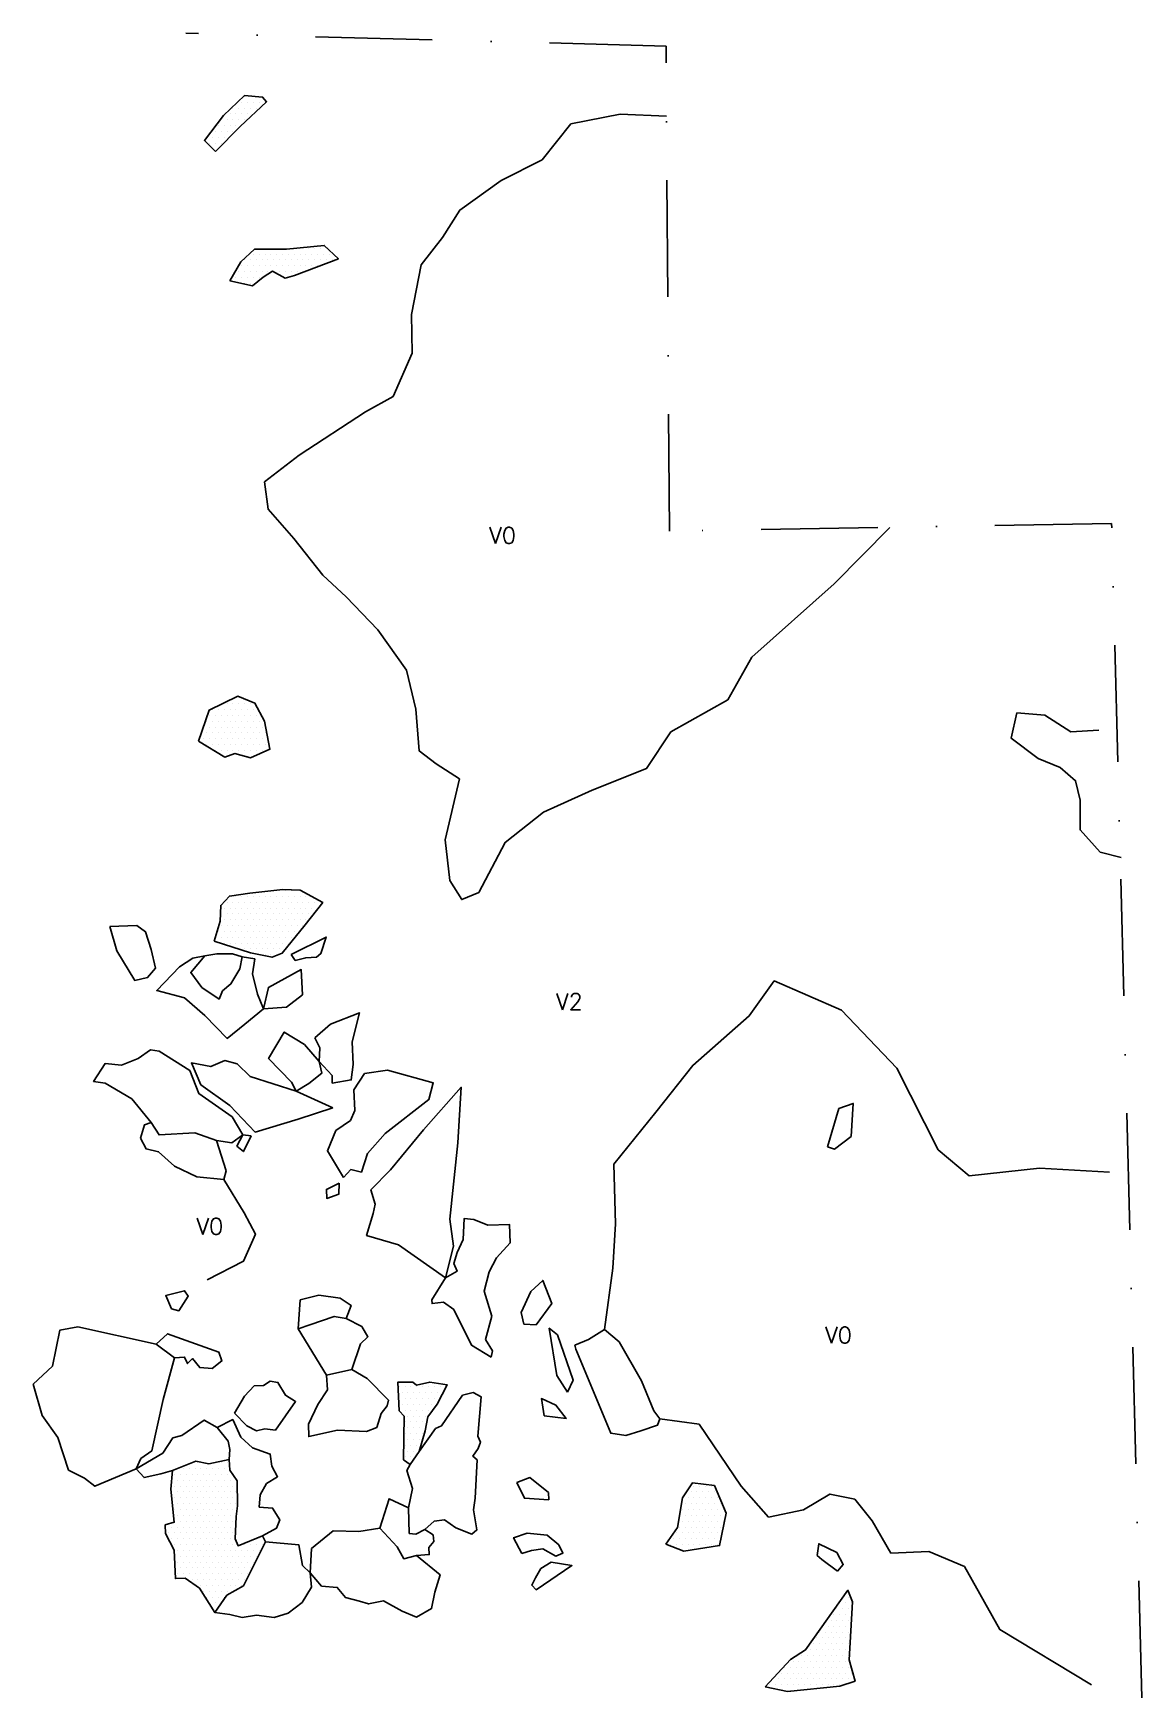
# Model space of a CAD drawing. Header units: metres. Extents: x 558 to 795, y -1669 to -1313.
import ezdxf

# ---------------------------------------------------------------- set-up
doc = ezdxf.new("R2010")
doc.units = ezdxf.units.M
doc.header["$LTSCALE"] = 25
doc.header["$MEASUREMENT"] = 0
doc.linetypes.add('STRICHPUNKTX2', pattern=[2, 1, -0.5, 0, -0.5])
doc.layers.get('0').update_dxf_attribs({"linetype": 'CONTINUOUS'})
for name, color, linetype in [('BEFUND', 1, 'CONTINUOUS'), ('BEFUNDSCHRAFF', 1, 'CONTINUOUS'), ('GRABUNGSGRENZE', 3, 'STRICHPUNKTX2'), ('STEINE', 4, 'CONTINUOUS'), ('STEINESCHRAFF', 4, 'CONTINUOUS')]:
    doc.layers.add(name, color=color, linetype=linetype)
doc.styles.get("Standard").update_dxf_attribs({"font": 'txt.shx'})

# ---------------------------------------------------------------- blocks, each defined once
blk = doc.blocks.new('*X1')
at = {"color": 0}
for p, q in [((600.625, -1328.75), (600.625, -1328.75)), ((601.875, -1328.75), (601.875, -1328.75)), ((602.5, -1327.5), (602.5, -1327.5)), ((603.125, -1326.25), (603.125, -1326.25)), ((603.125, -1328.75), (603.125, -1328.75)), ((603.75, -1327.5), (603.75, -1327.5)), ((604.375, -1326.25), (604.375, -1326.25)), ((604.375, -1328.75), (604.375, -1328.75)), ((605, -1327.5), (605, -1327.5)), ((605.625, -1328.75), (605.625, -1328.75)), ((606.25, -1327.5), (606.25, -1327.5)), ((607.5, -1327.5), (607.5, -1327.5)), ((597.5, -1332.5), (597.5, -1332.5)), ((598.125, -1331.25), (598.125, -1331.25)), ((598.75, -1332.5), (598.75, -1332.5)), ((599.375, -1331.25), (599.375, -1331.25)), ((600, -1330), (600, -1330)), ((600, -1332.5), (600, -1332.5)), ((600.625, -1331.25), (600.625, -1331.25)), ((601.25, -1330), (601.25, -1330)), ((601.25, -1332.5), (601.25, -1332.5)), ((601.875, -1331.25), (601.875, -1331.25)), ((602.5, -1330), (602.5, -1330)), ((603.125, -1331.25), (603.125, -1331.25)), ((603.75, -1330), (603.75, -1330)), ((605, -1330), (605, -1330)), ((596.25, -1335), (596.25, -1335)), ((596.875, -1333.75), (596.875, -1333.75)), ((597.5, -1335), (597.5, -1335)), ((598.125, -1333.75), (598.125, -1333.75)), ((598.75, -1335), (598.75, -1335)), ((599.375, -1333.75), (599.375, -1333.75)), ((600.625, -1333.75), (600.625, -1333.75)), ((595.625, -1336.25), (595.625, -1336.25)), ((596.875, -1336.25), (596.875, -1336.25)), ((598.125, -1336.25), (598.125, -1336.25)), ((605, -1360), (605, -1360)), ((606.25, -1360), (606.25, -1360)), ((607.5, -1360), (607.5, -1360)), ((608.75, -1360), (608.75, -1360)), ((610, -1360), (610, -1360)), ((611.25, -1360), (611.25, -1360)), ((612.5, -1360), (612.5, -1360)), ((613.75, -1360), (613.75, -1360)), ((614.375, -1358.75), (614.375, -1358.75)), ((615, -1360), (615, -1360)), ((615.625, -1358.75), (615.625, -1358.75)), ((616.25, -1360), (616.25, -1360)), ((616.875, -1358.75), (616.875, -1358.75)), ((617.5, -1360), (617.5, -1360)), ((618.125, -1358.75), (618.125, -1358.75)), ((618.75, -1360), (618.75, -1360)), ((619.375, -1358.75), (619.375, -1358.75)), ((620, -1360), (620, -1360)), ((620.625, -1358.75), (620.625, -1358.75)), ((621.25, -1360), (621.25, -1360)), ((601.875, -1363.75), (601.875, -1363.75)), ((602.5, -1362.5), (602.5, -1362.5)), ((603.125, -1361.25), (603.125, -1361.25)), ((603.125, -1363.75), (603.125, -1363.75)), ((603.75, -1362.5), (603.75, -1362.5)), ((604.375, -1361.25), (604.375, -1361.25)), ((604.375, -1363.75), (604.375, -1363.75)), ((605, -1362.5), (605, -1362.5)), ((605.625, -1361.25), (605.625, -1361.25)), ((605.625, -1363.75), (605.625, -1363.75)), ((606.25, -1362.5), (606.25, -1362.5)), ((606.875, -1361.25), (606.875, -1361.25)), ((606.875, -1363.75), (606.875, -1363.75)), ((607.5, -1362.5), (607.5, -1362.5)), ((608.125, -1361.25), (608.125, -1361.25)), ((608.125, -1363.75), (608.125, -1363.75)), ((608.75, -1362.5), (608.75, -1362.5)), ((609.375, -1361.25), (609.375, -1361.25)), ((609.375, -1363.75), (609.375, -1363.75)), ((610, -1362.5), (610, -1362.5)), ((610.625, -1361.25), (610.625, -1361.25)), ((610.625, -1363.75), (610.625, -1363.75)), ((611.25, -1362.5), (611.25, -1362.5)), ((611.875, -1361.25), (611.875, -1361.25)), ((611.875, -1363.75), (611.875, -1363.75)), ((612.5, -1362.5), (612.5, -1362.5)), ((613.125, -1361.25), (613.125, -1361.25)), ((613.125, -1363.75), (613.125, -1363.75)), ((613.75, -1362.5), (613.75, -1362.5)), ((614.375, -1361.25), (614.375, -1361.25)), ((614.375, -1363.75), (614.375, -1363.75)), ((615, -1362.5), (615, -1362.5)), ((615.625, -1361.25), (615.625, -1361.25)), ((615.625, -1363.75), (615.625, -1363.75)), ((616.25, -1362.5), (616.25, -1362.5)), ((616.875, -1361.25), (616.875, -1361.25)), ((617.5, -1362.5), (617.5, -1362.5)), ((618.125, -1361.25), (618.125, -1361.25)), ((618.75, -1362.5), (618.75, -1362.5)), ((619.375, -1361.25), (619.375, -1361.25)), ((620.625, -1361.25), (620.625, -1361.25)), ((621.875, -1361.25), (621.875, -1361.25)), ((601.25, -1365), (601.25, -1365)), ((602.5, -1365), (602.5, -1365)), ((603.125, -1366.25), (603.125, -1366.25)), ((603.75, -1365), (603.75, -1365)), ((604.375, -1366.25), (604.375, -1366.25)), ((605, -1365), (605, -1365)), ((606.25, -1365), (606.25, -1365)), ((609.375, -1496.25), (609.375, -1496.25)), ((610.625, -1496.25), (610.625, -1496.25)), ((611.875, -1496.25), (611.875, -1496.25)), ((613.125, -1496.25), (613.125, -1496.25)), ((614.375, -1496.25), (614.375, -1496.25)), ((598.75, -1500), (598.75, -1500)), ((599.375, -1498.75), (599.375, -1498.75)), ((600, -1497.5), (600, -1497.5)), ((600, -1500), (600, -1500)), ((600.625, -1498.75), (600.625, -1498.75)), ((601.25, -1497.5), (601.25, -1497.5)), ((601.25, -1500), (601.25, -1500)), ((601.875, -1498.75), (601.875, -1498.75)), ((602.5, -1497.5), (602.5, -1497.5)), ((602.5, -1500), (602.5, -1500)), ((603.125, -1498.75), (603.125, -1498.75)), ((603.75, -1497.5), (603.75, -1497.5)), ((603.75, -1500), (603.75, -1500)), ((604.375, -1498.75), (604.375, -1498.75)), ((605, -1497.5), (605, -1497.5)), ((605, -1500), (605, -1500)), ((605.625, -1498.75), (605.625, -1498.75)), ((606.25, -1497.5), (606.25, -1497.5)), ((606.25, -1500), (606.25, -1500)), ((606.875, -1498.75), (606.875, -1498.75)), ((607.5, -1497.5), (607.5, -1497.5)), ((607.5, -1500), (607.5, -1500)), ((608.125, -1498.75), (608.125, -1498.75)), ((608.75, -1497.5), (608.75, -1497.5)), ((608.75, -1500), (608.75, -1500)), ((609.375, -1498.75), (609.375, -1498.75)), ((610, -1497.5), (610, -1497.5)), ((610, -1500), (610, -1500)), ((610.625, -1498.75), (610.625, -1498.75)), ((611.25, -1497.5), (611.25, -1497.5)), ((611.25, -1500), (611.25, -1500)), ((611.875, -1498.75), (611.875, -1498.75)), ((612.5, -1497.5), (612.5, -1497.5)), ((612.5, -1500), (612.5, -1500)), ((613.125, -1498.75), (613.125, -1498.75)), ((613.75, -1497.5), (613.75, -1497.5)), ((613.75, -1500), (613.75, -1500)), ((614.375, -1498.75), (614.375, -1498.75)), ((615, -1497.5), (615, -1497.5)), ((615, -1500), (615, -1500)), ((615.625, -1498.75), (615.625, -1498.75)), ((616.25, -1497.5), (616.25, -1497.5)), ((616.25, -1500), (616.25, -1500)), ((616.875, -1498.75), (616.875, -1498.75)), ((617.5, -1500), (617.5, -1500)), ((618.125, -1498.75), (618.125, -1498.75)), ((618.75, -1500), (618.75, -1500)), ((619.375, -1498.75), (619.375, -1498.75)), ((598.125, -1501.25), (598.125, -1501.25)), ((598.75, -1502.5), (598.75, -1502.5)), ((599.375, -1501.25), (599.375, -1501.25)), ((600, -1502.5), (600, -1502.5)), ((600.625, -1501.25), (600.625, -1501.25)), ((601.25, -1502.5), (601.25, -1502.5)), ((601.875, -1501.25), (601.875, -1501.25)), ((602.5, -1502.5), (602.5, -1502.5)), ((603.125, -1501.25), (603.125, -1501.25)), ((603.75, -1502.5), (603.75, -1502.5)), ((604.375, -1501.25), (604.375, -1501.25)), ((605, -1502.5), (605, -1502.5)), ((605.625, -1501.25), (605.625, -1501.25)), ((606.25, -1502.5), (606.25, -1502.5)), ((606.875, -1501.25), (606.875, -1501.25)), ((607.5, -1502.5), (607.5, -1502.5)), ((608.125, -1501.25), (608.125, -1501.25)), ((608.75, -1502.5), (608.75, -1502.5)), ((609.375, -1501.25), (609.375, -1501.25)), ((610, -1502.5), (610, -1502.5)), ((610.625, -1501.25), (610.625, -1501.25)), ((611.25, -1502.5), (611.25, -1502.5)), ((611.875, -1501.25), (611.875, -1501.25)), ((612.5, -1502.5), (612.5, -1502.5)), ((613.125, -1501.25), (613.125, -1501.25)), ((613.75, -1502.5), (613.75, -1502.5)), ((614.375, -1501.25), (614.375, -1501.25)), ((615, -1502.5), (615, -1502.5)), ((615.625, -1501.25), (615.625, -1501.25)), ((616.25, -1502.5), (616.25, -1502.5)), ((616.875, -1501.25), (616.875, -1501.25)), ((596.875, -1506.25), (596.875, -1506.25)), ((597.5, -1505), (597.5, -1505)), ((598.125, -1503.75), (598.125, -1503.75)), ((598.125, -1506.25), (598.125, -1506.25)), ((598.75, -1505), (598.75, -1505)), ((599.375, -1503.75), (599.375, -1503.75)), ((599.375, -1506.25), (599.375, -1506.25)), ((600, -1505), (600, -1505)), ((600.625, -1503.75), (600.625, -1503.75)), ((600.625, -1506.25), (600.625, -1506.25)), ((601.25, -1505), (601.25, -1505)), ((601.875, -1503.75), (601.875, -1503.75)), ((601.875, -1506.25), (601.875, -1506.25)), ((602.5, -1505), (602.5, -1505)), ((603.125, -1503.75), (603.125, -1503.75)), ((603.125, -1506.25), (603.125, -1506.25)), ((603.75, -1505), (603.75, -1505)), ((604.375, -1503.75), (604.375, -1503.75)), ((604.375, -1506.25), (604.375, -1506.25)), ((605, -1505), (605, -1505)), ((605.625, -1503.75), (605.625, -1503.75)), ((605.625, -1506.25), (605.625, -1506.25)), ((606.25, -1505), (606.25, -1505)), ((606.875, -1503.75), (606.875, -1503.75)), ((606.875, -1506.25), (606.875, -1506.25)), ((607.5, -1505), (607.5, -1505)), ((608.125, -1503.75), (608.125, -1503.75)), ((608.125, -1506.25), (608.125, -1506.25)), ((608.75, -1505), (608.75, -1505)), ((609.375, -1503.75), (609.375, -1503.75)), ((609.375, -1506.25), (609.375, -1506.25)), ((610, -1505), (610, -1505)), ((610.625, -1503.75), (610.625, -1503.75)), ((610.625, -1506.25), (610.625, -1506.25)), ((611.25, -1505), (611.25, -1505)), ((611.875, -1503.75), (611.875, -1503.75)), ((611.875, -1506.25), (611.875, -1506.25)), ((612.5, -1505), (612.5, -1505)), ((613.125, -1503.75), (613.125, -1503.75)), ((613.125, -1506.25), (613.125, -1506.25)), ((613.75, -1505), (613.75, -1505)), ((614.375, -1503.75), (614.375, -1503.75)), ((615.625, -1503.75), (615.625, -1503.75)), ((598.75, -1507.5), (598.75, -1507.5)), ((600, -1507.5), (600, -1507.5)), ((601.25, -1507.5), (601.25, -1507.5)), ((602.5, -1507.5), (602.5, -1507.5)), ((603.125, -1508.75), (603.125, -1508.75)), ((603.75, -1507.5), (603.75, -1507.5)), ((604.375, -1508.75), (604.375, -1508.75)), ((605, -1507.5), (605, -1507.5)), ((605.625, -1508.75), (605.625, -1508.75)), ((606.25, -1507.5), (606.25, -1507.5)), ((606.875, -1508.75), (606.875, -1508.75)), ((607.5, -1507.5), (607.5, -1507.5)), ((607.5, -1510), (607.5, -1510)), ((608.125, -1508.75), (608.125, -1508.75)), ((608.75, -1507.5), (608.75, -1507.5)), ((608.75, -1510), (608.75, -1510)), ((609.375, -1508.75), (609.375, -1508.75)), ((610, -1507.5), (610, -1507.5)), ((610, -1510), (610, -1510)), ((610.625, -1508.75), (610.625, -1508.75)), ((611.25, -1507.5), (611.25, -1507.5)), ((611.875, -1508.75), (611.875, -1508.75)), ((612.5, -1507.5), (612.5, -1507.5))]:
    blk.add_line(p, q, dxfattribs=at)
blk = doc.blocks.new('*X2')
at = {"color": 0}
for p, q in [((636.25, -1602.5), (636.25, -1602.5)), ((637.5, -1602.5), (637.5, -1602.5)), ((638.75, -1602.5), (638.75, -1602.5)), ((640, -1602.5), (640, -1602.5)), ((641.25, -1602.5), (641.25, -1602.5)), ((642.5, -1602.5), (642.5, -1602.5)), ((643.75, -1602.5), (643.75, -1602.5)), ((645, -1602.5), (645, -1602.5)), ((646.25, -1602.5), (646.25, -1602.5)), ((636.25, -1605), (636.25, -1605)), ((636.875, -1603.75), (636.875, -1603.75)), ((636.875, -1606.25), (636.875, -1606.25)), ((637.5, -1605), (637.5, -1605)), ((638.125, -1603.75), (638.125, -1603.75)), ((638.125, -1606.25), (638.125, -1606.25)), ((638.75, -1605), (638.75, -1605)), ((639.375, -1603.75), (639.375, -1603.75)), ((639.375, -1606.25), (639.375, -1606.25)), ((640, -1605), (640, -1605)), ((640.625, -1603.75), (640.625, -1603.75)), ((640.625, -1606.25), (640.625, -1606.25)), ((641.25, -1605), (641.25, -1605)), ((641.875, -1603.75), (641.875, -1603.75)), ((641.875, -1606.25), (641.875, -1606.25)), ((642.5, -1605), (642.5, -1605)), ((643.125, -1603.75), (643.125, -1603.75)), ((643.125, -1606.25), (643.125, -1606.25)), ((643.75, -1605), (643.75, -1605)), ((644.375, -1603.75), (644.375, -1603.75)), ((645.625, -1603.75), (645.625, -1603.75)), ((636.25, -1607.5), (636.25, -1607.5)), ((637.5, -1607.5), (637.5, -1607.5)), ((637.5, -1610), (637.5, -1610)), ((638.125, -1608.75), (638.125, -1608.75)), ((638.75, -1607.5), (638.75, -1607.5)), ((638.75, -1610), (638.75, -1610)), ((639.375, -1608.75), (639.375, -1608.75)), ((640, -1607.5), (640, -1607.5)), ((640, -1610), (640, -1610)), ((640.625, -1608.75), (640.625, -1608.75)), ((641.25, -1607.5), (641.25, -1607.5)), ((641.25, -1610), (641.25, -1610)), ((641.875, -1608.75), (641.875, -1608.75)), ((642.5, -1607.5), (642.5, -1607.5)), ((637.5, -1612.5), (637.5, -1612.5)), ((638.125, -1611.25), (638.125, -1611.25)), ((638.125, -1613.75), (638.125, -1613.75)), ((638.75, -1612.5), (638.75, -1612.5)), ((639.375, -1611.25), (639.375, -1611.25)), ((639.375, -1613.75), (639.375, -1613.75)), ((640, -1612.5), (640, -1612.5)), ((640.625, -1611.25), (640.625, -1611.25)), ((640.625, -1613.75), (640.625, -1613.75)), ((641.25, -1612.5), (641.25, -1612.5)), ((641.875, -1611.25), (641.875, -1611.25)), ((637.5, -1615), (637.5, -1615)), ((637.5, -1617.5), (637.5, -1617.5)), ((638.125, -1616.25), (638.125, -1616.25)), ((638.75, -1615), (638.75, -1615)), ((638.75, -1617.5), (638.75, -1617.5)), ((639.375, -1616.25), (639.375, -1616.25)), ((640, -1615), (640, -1615)), ((588.75, -1620), (588.75, -1620)), ((590, -1620), (590, -1620)), ((591.25, -1620), (591.25, -1620)), ((591.875, -1618.75), (591.875, -1618.75)), ((592.5, -1620), (592.5, -1620)), ((593.125, -1618.75), (593.125, -1618.75)), ((593.75, -1620), (593.75, -1620)), ((595, -1620), (595, -1620)), ((596.25, -1620), (596.25, -1620)), ((596.875, -1618.75), (596.875, -1618.75)), ((597.5, -1620), (597.5, -1620)), ((598.125, -1618.75), (598.125, -1618.75)), ((598.75, -1620), (598.75, -1620)), ((599.375, -1618.75), (599.375, -1618.75)), ((638.125, -1618.75), (638.125, -1618.75)), ((587.5, -1622.5), (587.5, -1622.5)), ((588.125, -1621.25), (588.125, -1621.25)), ((588.125, -1623.75), (588.125, -1623.75)), ((588.75, -1622.5), (588.75, -1622.5)), ((589.375, -1621.25), (589.375, -1621.25)), ((589.375, -1623.75), (589.375, -1623.75)), ((590, -1622.5), (590, -1622.5)), ((590.625, -1621.25), (590.625, -1621.25)), ((590.625, -1623.75), (590.625, -1623.75)), ((591.25, -1622.5), (591.25, -1622.5)), ((591.875, -1621.25), (591.875, -1621.25)), ((591.875, -1623.75), (591.875, -1623.75)), ((592.5, -1622.5), (592.5, -1622.5)), ((593.125, -1621.25), (593.125, -1621.25)), ((593.125, -1623.75), (593.125, -1623.75)), ((593.75, -1622.5), (593.75, -1622.5)), ((594.375, -1621.25), (594.375, -1621.25)), ((594.375, -1623.75), (594.375, -1623.75)), ((595, -1622.5), (595, -1622.5)), ((595.625, -1621.25), (595.625, -1621.25)), ((595.625, -1623.75), (595.625, -1623.75)), ((596.25, -1622.5), (596.25, -1622.5)), ((596.875, -1621.25), (596.875, -1621.25)), ((596.875, -1623.75), (596.875, -1623.75)), ((597.5, -1622.5), (597.5, -1622.5)), ((598.125, -1621.25), (598.125, -1621.25)), ((598.125, -1623.75), (598.125, -1623.75)), ((598.75, -1622.5), (598.75, -1622.5)), ((599.375, -1621.25), (599.375, -1621.25)), ((599.375, -1623.75), (599.375, -1623.75)), ((600, -1622.5), (600, -1622.5)), ((600.625, -1623.75), (600.625, -1623.75)), ((601.25, -1622.5), (601.25, -1622.5)), ((699.375, -1623.75), (699.375, -1623.75)), ((700.625, -1623.75), (700.625, -1623.75)), ((701.875, -1623.75), (701.875, -1623.75)), ((703.125, -1623.75), (703.125, -1623.75)), ((587.5, -1625), (587.5, -1625)), ((588.125, -1626.25), (588.125, -1626.25)), ((588.75, -1625), (588.75, -1625)), ((588.75, -1627.5), (588.75, -1627.5)), ((589.375, -1626.25), (589.375, -1626.25)), ((590, -1625), (590, -1625)), ((590, -1627.5), (590, -1627.5)), ((590.625, -1626.25), (590.625, -1626.25)), ((591.25, -1625), (591.25, -1625)), ((591.25, -1627.5), (591.25, -1627.5)), ((591.875, -1626.25), (591.875, -1626.25)), ((592.5, -1625), (592.5, -1625)), ((592.5, -1627.5), (592.5, -1627.5)), ((593.125, -1626.25), (593.125, -1626.25)), ((593.75, -1625), (593.75, -1625)), ((593.75, -1627.5), (593.75, -1627.5)), ((594.375, -1626.25), (594.375, -1626.25)), ((595, -1625), (595, -1625)), ((595, -1627.5), (595, -1627.5)), ((595.625, -1626.25), (595.625, -1626.25)), ((596.25, -1625), (596.25, -1625)), ((596.25, -1627.5), (596.25, -1627.5)), ((596.875, -1626.25), (596.875, -1626.25)), ((597.5, -1625), (597.5, -1625)), ((597.5, -1627.5), (597.5, -1627.5)), ((598.125, -1626.25), (598.125, -1626.25)), ((598.75, -1625), (598.75, -1625)), ((598.75, -1627.5), (598.75, -1627.5)), ((599.375, -1626.25), (599.375, -1626.25)), ((600, -1625), (600, -1625)), ((600, -1627.5), (600, -1627.5)), ((600.625, -1626.25), (600.625, -1626.25)), ((601.25, -1625), (601.25, -1625)), ((601.25, -1627.5), (601.25, -1627.5)), ((697.5, -1627.5), (697.5, -1627.5)), ((698.125, -1626.25), (698.125, -1626.25)), ((698.75, -1625), (698.75, -1625)), ((698.75, -1627.5), (698.75, -1627.5)), ((699.375, -1626.25), (699.375, -1626.25)), ((700, -1625), (700, -1625)), ((700, -1627.5), (700, -1627.5)), ((700.625, -1626.25), (700.625, -1626.25)), ((701.25, -1625), (701.25, -1625)), ((701.25, -1627.5), (701.25, -1627.5)), ((701.875, -1626.25), (701.875, -1626.25)), ((702.5, -1625), (702.5, -1625)), ((702.5, -1627.5), (702.5, -1627.5)), ((703.125, -1626.25), (703.125, -1626.25)), ((703.75, -1625), (703.75, -1625)), ((703.75, -1627.5), (703.75, -1627.5)), ((704.375, -1626.25), (704.375, -1626.25)), ((705, -1627.5), (705, -1627.5)), ((588.125, -1628.75), (588.125, -1628.75)), ((588.125, -1631.25), (588.125, -1631.25)), ((588.75, -1630), (588.75, -1630)), ((589.375, -1628.75), (589.375, -1628.75)), ((589.375, -1631.25), (589.375, -1631.25)), ((590, -1630), (590, -1630)), ((590.625, -1628.75), (590.625, -1628.75)), ((590.625, -1631.25), (590.625, -1631.25)), ((591.25, -1630), (591.25, -1630)), ((591.875, -1628.75), (591.875, -1628.75)), ((591.875, -1631.25), (591.875, -1631.25)), ((592.5, -1630), (592.5, -1630)), ((593.125, -1628.75), (593.125, -1628.75)), ((593.125, -1631.25), (593.125, -1631.25)), ((593.75, -1630), (593.75, -1630)), ((594.375, -1628.75), (594.375, -1628.75)), ((594.375, -1631.25), (594.375, -1631.25)), ((595, -1630), (595, -1630)), ((595.625, -1628.75), (595.625, -1628.75)), ((595.625, -1631.25), (595.625, -1631.25)), ((596.25, -1630), (596.25, -1630)), ((596.875, -1628.75), (596.875, -1628.75)), ((596.875, -1631.25), (596.875, -1631.25)), ((597.5, -1630), (597.5, -1630)), ((598.125, -1628.75), (598.125, -1628.75)), ((598.125, -1631.25), (598.125, -1631.25)), ((598.75, -1630), (598.75, -1630)), ((599.375, -1628.75), (599.375, -1628.75)), ((599.375, -1631.25), (599.375, -1631.25)), ((600, -1630), (600, -1630)), ((600.625, -1628.75), (600.625, -1628.75)), ((600.625, -1631.25), (600.625, -1631.25)), ((601.25, -1630), (601.25, -1630)), ((696.875, -1628.75), (696.875, -1628.75)), ((696.875, -1631.25), (696.875, -1631.25)), ((697.5, -1630), (697.5, -1630)), ((698.125, -1628.75), (698.125, -1628.75)), ((698.125, -1631.25), (698.125, -1631.25)), ((698.75, -1630), (698.75, -1630)), ((699.375, -1628.75), (699.375, -1628.75)), ((699.375, -1631.25), (699.375, -1631.25)), ((700, -1630), (700, -1630)), ((700.625, -1628.75), (700.625, -1628.75)), ((700.625, -1631.25), (700.625, -1631.25)), ((701.25, -1630), (701.25, -1630)), ((701.875, -1628.75), (701.875, -1628.75)), ((701.875, -1631.25), (701.875, -1631.25)), ((702.5, -1630), (702.5, -1630)), ((703.125, -1628.75), (703.125, -1628.75)), ((703.125, -1631.25), (703.125, -1631.25)), ((703.75, -1630), (703.75, -1630)), ((704.375, -1628.75), (704.375, -1628.75)), ((704.375, -1631.25), (704.375, -1631.25)), ((705, -1630), (705, -1630)), ((705.625, -1628.75), (705.625, -1628.75)), ((705.625, -1631.25), (705.625, -1631.25)), ((586.25, -1632.5), (586.25, -1632.5)), ((586.875, -1633.75), (586.875, -1633.75)), ((587.5, -1632.5), (587.5, -1632.5)), ((587.5, -1635), (587.5, -1635)), ((588.125, -1633.75), (588.125, -1633.75)), ((588.75, -1632.5), (588.75, -1632.5)), ((588.75, -1635), (588.75, -1635)), ((589.375, -1633.75), (589.375, -1633.75)), ((590, -1632.5), (590, -1632.5)), ((590, -1635), (590, -1635)), ((590.625, -1633.75), (590.625, -1633.75)), ((591.25, -1632.5), (591.25, -1632.5)), ((591.25, -1635), (591.25, -1635)), ((591.875, -1633.75), (591.875, -1633.75)), ((592.5, -1632.5), (592.5, -1632.5)), ((592.5, -1635), (592.5, -1635)), ((593.125, -1633.75), (593.125, -1633.75)), ((593.75, -1632.5), (593.75, -1632.5)), ((593.75, -1635), (593.75, -1635)), ((594.375, -1633.75), (594.375, -1633.75)), ((595, -1632.5), (595, -1632.5)), ((595, -1635), (595, -1635)), ((595.625, -1633.75), (595.625, -1633.75)), ((596.25, -1632.5), (596.25, -1632.5)), ((596.25, -1635), (596.25, -1635)), ((596.875, -1633.75), (596.875, -1633.75)), ((597.5, -1632.5), (597.5, -1632.5)), ((597.5, -1635), (597.5, -1635)), ((598.125, -1633.75), (598.125, -1633.75)), ((598.75, -1632.5), (598.75, -1632.5)), ((598.75, -1635), (598.75, -1635)), ((599.375, -1633.75), (599.375, -1633.75)), ((600, -1632.5), (600, -1632.5)), ((600, -1635), (600, -1635)), ((600.625, -1633.75), (600.625, -1633.75)), ((606.25, -1635), (606.25, -1635)), ((695, -1635), (695, -1635)), ((695.625, -1633.75), (695.625, -1633.75)), ((696.25, -1632.5), (696.25, -1632.5)), ((696.25, -1635), (696.25, -1635)), ((696.875, -1633.75), (696.875, -1633.75)), ((697.5, -1632.5), (697.5, -1632.5)), ((697.5, -1635), (697.5, -1635)), ((698.125, -1633.75), (698.125, -1633.75)), ((698.75, -1632.5), (698.75, -1632.5)), ((698.75, -1635), (698.75, -1635)), ((699.375, -1633.75), (699.375, -1633.75)), ((700, -1632.5), (700, -1632.5)), ((700, -1635), (700, -1635)), ((700.625, -1633.75), (700.625, -1633.75)), ((701.25, -1632.5), (701.25, -1632.5)), ((701.25, -1635), (701.25, -1635)), ((701.875, -1633.75), (701.875, -1633.75)), ((702.5, -1632.5), (702.5, -1632.5)), ((702.5, -1635), (702.5, -1635)), ((703.125, -1633.75), (703.125, -1633.75)), ((703.75, -1632.5), (703.75, -1632.5)), ((703.75, -1635), (703.75, -1635)), ((704.375, -1633.75), (704.375, -1633.75)), ((705, -1632.5), (705, -1632.5)), ((705, -1635), (705, -1635)), ((588.125, -1636.25), (588.125, -1636.25)), ((588.125, -1638.75), (588.125, -1638.75)), ((588.75, -1637.5), (588.75, -1637.5)), ((589.375, -1636.25), (589.375, -1636.25)), ((589.375, -1638.75), (589.375, -1638.75)), ((590, -1637.5), (590, -1637.5)), ((590.625, -1636.25), (590.625, -1636.25)), ((590.625, -1638.75), (590.625, -1638.75)), ((591.25, -1637.5), (591.25, -1637.5)), ((591.875, -1636.25), (591.875, -1636.25)), ((591.875, -1638.75), (591.875, -1638.75)), ((592.5, -1637.5), (592.5, -1637.5)), ((593.125, -1636.25), (593.125, -1636.25)), ((593.125, -1638.75), (593.125, -1638.75)), ((593.75, -1637.5), (593.75, -1637.5)), ((594.375, -1636.25), (594.375, -1636.25)), ((594.375, -1638.75), (594.375, -1638.75)), ((595, -1637.5), (595, -1637.5)), ((595.625, -1636.25), (595.625, -1636.25)), ((595.625, -1638.75), (595.625, -1638.75)), ((596.25, -1637.5), (596.25, -1637.5)), ((596.875, -1636.25), (596.875, -1636.25)), ((596.875, -1638.75), (596.875, -1638.75)), ((597.5, -1637.5), (597.5, -1637.5)), ((598.125, -1636.25), (598.125, -1636.25)), ((598.125, -1638.75), (598.125, -1638.75)), ((598.75, -1637.5), (598.75, -1637.5)), ((599.375, -1636.25), (599.375, -1636.25)), ((599.375, -1638.75), (599.375, -1638.75)), ((600, -1637.5), (600, -1637.5)), ((600.625, -1636.25), (600.625, -1636.25)), ((600.625, -1638.75), (600.625, -1638.75)), ((601.25, -1637.5), (601.25, -1637.5)), ((601.875, -1638.75), (601.875, -1638.75)), ((602.5, -1637.5), (602.5, -1637.5)), ((603.125, -1636.25), (603.125, -1636.25)), ((603.125, -1638.75), (603.125, -1638.75)), ((603.75, -1637.5), (603.75, -1637.5)), ((604.375, -1636.25), (604.375, -1636.25)), ((604.375, -1638.75), (604.375, -1638.75)), ((605, -1637.5), (605, -1637.5)), ((605.625, -1636.25), (605.625, -1636.25)), ((605.625, -1638.75), (605.625, -1638.75)), ((606.25, -1637.5), (606.25, -1637.5)), ((606.875, -1636.25), (606.875, -1636.25)), ((694.375, -1636.25), (694.375, -1636.25)), ((695.625, -1636.25), (695.625, -1636.25)), ((696.875, -1636.25), (696.875, -1636.25)), ((697.5, -1637.5), (697.5, -1637.5)), ((698.125, -1636.25), (698.125, -1636.25)), ((699.375, -1636.25), (699.375, -1636.25)), ((700.625, -1636.25), (700.625, -1636.25)), ((701.875, -1636.25), (701.875, -1636.25)), ((703.125, -1636.25), (703.125, -1636.25)), ((704.375, -1636.25), (704.375, -1636.25)), ((588.75, -1640), (588.75, -1640)), ((588.75, -1642.5), (588.75, -1642.5)), ((589.375, -1641.25), (589.375, -1641.25)), ((590, -1640), (590, -1640)), ((590, -1642.5), (590, -1642.5)), ((590.625, -1641.25), (590.625, -1641.25)), ((591.25, -1640), (591.25, -1640)), ((591.25, -1642.5), (591.25, -1642.5)), ((591.875, -1641.25), (591.875, -1641.25)), ((592.5, -1640), (592.5, -1640)), ((592.5, -1642.5), (592.5, -1642.5)), ((593.125, -1641.25), (593.125, -1641.25)), ((593.75, -1640), (593.75, -1640)), ((593.75, -1642.5), (593.75, -1642.5)), ((594.375, -1641.25), (594.375, -1641.25)), ((595, -1640), (595, -1640)), ((595, -1642.5), (595, -1642.5)), ((595.625, -1641.25), (595.625, -1641.25)), ((596.25, -1640), (596.25, -1640)), ((596.25, -1642.5), (596.25, -1642.5)), ((596.875, -1641.25), (596.875, -1641.25)), ((597.5, -1640), (597.5, -1640)), ((597.5, -1642.5), (597.5, -1642.5)), ((598.125, -1641.25), (598.125, -1641.25)), ((598.75, -1640), (598.75, -1640)), ((598.75, -1642.5), (598.75, -1642.5)), ((599.375, -1641.25), (599.375, -1641.25)), ((600, -1640), (600, -1640)), ((600, -1642.5), (600, -1642.5)), ((600.625, -1641.25), (600.625, -1641.25)), ((601.25, -1640), (601.25, -1640)), ((601.25, -1642.5), (601.25, -1642.5)), ((601.875, -1641.25), (601.875, -1641.25)), ((602.5, -1640), (602.5, -1640)), ((602.5, -1642.5), (602.5, -1642.5)), ((603.125, -1641.25), (603.125, -1641.25)), ((603.75, -1640), (603.75, -1640)), ((603.75, -1642.5), (603.75, -1642.5)), ((604.375, -1641.25), (604.375, -1641.25)), ((605, -1640), (605, -1640)), ((591.875, -1643.75), (591.875, -1643.75)), ((593.125, -1643.75), (593.125, -1643.75)), ((593.75, -1645), (593.75, -1645)), ((594.375, -1643.75), (594.375, -1643.75)), ((595, -1645), (595, -1645)), ((595.625, -1643.75), (595.625, -1643.75)), ((596.25, -1645), (596.25, -1645)), ((596.875, -1643.75), (596.875, -1643.75)), ((597.5, -1645), (597.5, -1645)), ((598.125, -1643.75), (598.125, -1643.75)), ((598.75, -1645), (598.75, -1645)), ((599.375, -1643.75), (599.375, -1643.75)), ((600, -1645), (600, -1645)), ((600.625, -1643.75), (600.625, -1643.75)), ((601.25, -1645), (601.25, -1645)), ((601.875, -1643.75), (601.875, -1643.75)), ((602.5, -1645), (602.5, -1645)), ((603.125, -1643.75), (603.125, -1643.75)), ((594.375, -1646.25), (594.375, -1646.25)), ((595, -1647.5), (595, -1647.5)), ((595.625, -1646.25), (595.625, -1646.25)), ((595.625, -1648.75), (595.625, -1648.75)), ((596.25, -1647.5), (596.25, -1647.5)), ((596.875, -1646.25), (596.875, -1646.25)), ((596.875, -1648.75), (596.875, -1648.75)), ((597.5, -1647.5), (597.5, -1647.5)), ((598.125, -1646.25), (598.125, -1646.25)), ((598.125, -1648.75), (598.125, -1648.75)), ((598.75, -1647.5), (598.75, -1647.5)), ((599.375, -1646.25), (599.375, -1646.25)), ((600.625, -1646.25), (600.625, -1646.25)), ((730.625, -1648.75), (730.625, -1648.75)), ((731.875, -1648.75), (731.875, -1648.75)), ((732.5, -1647.5), (732.5, -1647.5)), ((733.125, -1648.75), (733.125, -1648.75)), ((728.75, -1652.5), (728.75, -1652.5)), ((729.375, -1651.25), (729.375, -1651.25)), ((730, -1650), (730, -1650)), ((730, -1652.5), (730, -1652.5)), ((730.625, -1651.25), (730.625, -1651.25)), ((731.25, -1650), (731.25, -1650)), ((731.25, -1652.5), (731.25, -1652.5)), ((731.875, -1651.25), (731.875, -1651.25)), ((732.5, -1650), (732.5, -1650)), ((732.5, -1652.5), (732.5, -1652.5)), ((733.125, -1651.25), (733.125, -1651.25)), ((725.625, -1656.25), (725.625, -1656.25)), ((726.25, -1655), (726.25, -1655)), ((726.875, -1653.75), (726.875, -1653.75)), ((726.875, -1656.25), (726.875, -1656.25)), ((727.5, -1655), (727.5, -1655)), ((728.125, -1653.75), (728.125, -1653.75)), ((728.125, -1656.25), (728.125, -1656.25)), ((728.75, -1655), (728.75, -1655)), ((729.375, -1653.75), (729.375, -1653.75)), ((729.375, -1656.25), (729.375, -1656.25)), ((730, -1655), (730, -1655)), ((730.625, -1653.75), (730.625, -1653.75)), ((730.625, -1656.25), (730.625, -1656.25)), ((731.25, -1655), (731.25, -1655)), ((731.875, -1653.75), (731.875, -1653.75)), ((731.875, -1656.25), (731.875, -1656.25)), ((732.5, -1655), (732.5, -1655)), ((722.5, -1660), (722.5, -1660)), ((723.75, -1660), (723.75, -1660)), ((724.375, -1658.75), (724.375, -1658.75)), ((725, -1657.5), (725, -1657.5)), ((725, -1660), (725, -1660)), ((725.625, -1658.75), (725.625, -1658.75)), ((726.25, -1657.5), (726.25, -1657.5)), ((726.25, -1660), (726.25, -1660)), ((726.875, -1658.75), (726.875, -1658.75)), ((727.5, -1657.5), (727.5, -1657.5)), ((727.5, -1660), (727.5, -1660)), ((728.125, -1658.75), (728.125, -1658.75)), ((728.75, -1657.5), (728.75, -1657.5)), ((728.75, -1660), (728.75, -1660)), ((729.375, -1658.75), (729.375, -1658.75)), ((730, -1657.5), (730, -1657.5)), ((730, -1660), (730, -1660)), ((730.625, -1658.75), (730.625, -1658.75)), ((731.25, -1657.5), (731.25, -1657.5)), ((731.25, -1660), (731.25, -1660)), ((731.875, -1658.75), (731.875, -1658.75)), ((732.5, -1657.5), (732.5, -1657.5)), ((732.5, -1660), (732.5, -1660)), ((718.125, -1663.75), (718.125, -1663.75)), ((718.75, -1662.5), (718.75, -1662.5)), ((719.375, -1663.75), (719.375, -1663.75)), ((720, -1662.5), (720, -1662.5)), ((720.625, -1661.25), (720.625, -1661.25)), ((720.625, -1663.75), (720.625, -1663.75)), ((721.25, -1662.5), (721.25, -1662.5)), ((721.875, -1661.25), (721.875, -1661.25)), ((721.875, -1663.75), (721.875, -1663.75)), ((722.5, -1662.5), (722.5, -1662.5)), ((723.125, -1661.25), (723.125, -1661.25)), ((723.125, -1663.75), (723.125, -1663.75)), ((723.75, -1662.5), (723.75, -1662.5)), ((724.375, -1661.25), (724.375, -1661.25)), ((724.375, -1663.75), (724.375, -1663.75)), ((725, -1662.5), (725, -1662.5)), ((725.625, -1661.25), (725.625, -1661.25)), ((725.625, -1663.75), (725.625, -1663.75)), ((726.25, -1662.5), (726.25, -1662.5)), ((726.875, -1661.25), (726.875, -1661.25)), ((726.875, -1663.75), (726.875, -1663.75)), ((727.5, -1662.5), (727.5, -1662.5)), ((728.125, -1661.25), (728.125, -1661.25)), ((728.125, -1663.75), (728.125, -1663.75)), ((728.75, -1662.5), (728.75, -1662.5)), ((729.375, -1661.25), (729.375, -1661.25)), ((729.375, -1663.75), (729.375, -1663.75)), ((730, -1662.5), (730, -1662.5)), ((730.625, -1661.25), (730.625, -1661.25)), ((730.625, -1663.75), (730.625, -1663.75)), ((731.25, -1662.5), (731.25, -1662.5)), ((731.875, -1661.25), (731.875, -1661.25)), ((731.875, -1663.75), (731.875, -1663.75)), ((732.5, -1662.5), (732.5, -1662.5)), ((733.125, -1663.75), (733.125, -1663.75)), ((715.625, -1666.25), (715.625, -1666.25)), ((716.25, -1665), (716.25, -1665)), ((716.875, -1666.25), (716.875, -1666.25)), ((717.5, -1665), (717.5, -1665)), ((718.125, -1666.25), (718.125, -1666.25)), ((718.75, -1665), (718.75, -1665)), ((719.375, -1666.25), (719.375, -1666.25)), ((720, -1665), (720, -1665)), ((720.625, -1666.25), (720.625, -1666.25)), ((721.25, -1665), (721.25, -1665)), ((721.875, -1666.25), (721.875, -1666.25)), ((722.5, -1665), (722.5, -1665)), ((723.125, -1666.25), (723.125, -1666.25)), ((723.75, -1665), (723.75, -1665)), ((724.375, -1666.25), (724.375, -1666.25)), ((725, -1665), (725, -1665)), ((725.625, -1666.25), (725.625, -1666.25)), ((726.25, -1665), (726.25, -1665)), ((726.875, -1666.25), (726.875, -1666.25)), ((727.5, -1665), (727.5, -1665)), ((728.125, -1666.25), (728.125, -1666.25)), ((728.75, -1665), (728.75, -1665)), ((729.375, -1666.25), (729.375, -1666.25)), ((730, -1665), (730, -1665)), ((730.625, -1666.25), (730.625, -1666.25)), ((731.25, -1665), (731.25, -1665)), ((732.5, -1665), (732.5, -1665)), ((733.75, -1665), (733.75, -1665)), ((718.75, -1667.5), (718.75, -1667.5)), ((720, -1667.5), (720, -1667.5)), ((721.25, -1667.5), (721.25, -1667.5))]:
    blk.add_line(p, q, dxfattribs=at)
blk = doc.blocks.new('*X3')
at = {"color": 0}
for p, q in [((599.375, -1456.25), (599.375, -1456.25)), ((600.625, -1456.25), (600.625, -1456.25)), ((601.25, -1455), (601.25, -1455)), ((601.875, -1456.25), (601.875, -1456.25)), ((602.5, -1455), (602.5, -1455)), ((603.125, -1456.25), (603.125, -1456.25)), ((604.375, -1456.25), (604.375, -1456.25)), ((595, -1460), (595, -1460)), ((595.625, -1458.75), (595.625, -1458.75)), ((596.25, -1457.5), (596.25, -1457.5)), ((596.25, -1460), (596.25, -1460)), ((596.875, -1458.75), (596.875, -1458.75)), ((597.5, -1457.5), (597.5, -1457.5)), ((597.5, -1460), (597.5, -1460)), ((598.125, -1458.75), (598.125, -1458.75)), ((598.75, -1457.5), (598.75, -1457.5)), ((598.75, -1460), (598.75, -1460)), ((599.375, -1458.75), (599.375, -1458.75)), ((600, -1457.5), (600, -1457.5)), ((600, -1460), (600, -1460)), ((600.625, -1458.75), (600.625, -1458.75)), ((601.25, -1457.5), (601.25, -1457.5)), ((601.25, -1460), (601.25, -1460)), ((601.875, -1458.75), (601.875, -1458.75)), ((602.5, -1457.5), (602.5, -1457.5)), ((602.5, -1460), (602.5, -1460)), ((603.125, -1458.75), (603.125, -1458.75)), ((603.75, -1457.5), (603.75, -1457.5)), ((603.75, -1460), (603.75, -1460)), ((604.375, -1458.75), (604.375, -1458.75)), ((605, -1457.5), (605, -1457.5)), ((605, -1460), (605, -1460)), ((605.625, -1458.75), (605.625, -1458.75)), ((606.25, -1460), (606.25, -1460)), ((594.375, -1461.25), (594.375, -1461.25)), ((594.375, -1463.75), (594.375, -1463.75)), ((595, -1462.5), (595, -1462.5)), ((595.625, -1461.25), (595.625, -1461.25)), ((595.625, -1463.75), (595.625, -1463.75)), ((596.25, -1462.5), (596.25, -1462.5)), ((596.875, -1461.25), (596.875, -1461.25)), ((596.875, -1463.75), (596.875, -1463.75)), ((597.5, -1462.5), (597.5, -1462.5)), ((598.125, -1461.25), (598.125, -1461.25)), ((598.125, -1463.75), (598.125, -1463.75)), ((598.75, -1462.5), (598.75, -1462.5)), ((599.375, -1461.25), (599.375, -1461.25)), ((599.375, -1463.75), (599.375, -1463.75)), ((600, -1462.5), (600, -1462.5)), ((600.625, -1461.25), (600.625, -1461.25)), ((600.625, -1463.75), (600.625, -1463.75)), ((601.25, -1462.5), (601.25, -1462.5)), ((601.875, -1461.25), (601.875, -1461.25)), ((601.875, -1463.75), (601.875, -1463.75)), ((602.5, -1462.5), (602.5, -1462.5)), ((603.125, -1461.25), (603.125, -1461.25)), ((603.125, -1463.75), (603.125, -1463.75)), ((603.75, -1462.5), (603.75, -1462.5)), ((604.375, -1461.25), (604.375, -1461.25)), ((604.375, -1463.75), (604.375, -1463.75)), ((605, -1462.5), (605, -1462.5)), ((605.625, -1461.25), (605.625, -1461.25)), ((605.625, -1463.75), (605.625, -1463.75)), ((606.25, -1462.5), (606.25, -1462.5)), ((606.875, -1461.25), (606.875, -1461.25)), ((606.875, -1463.75), (606.875, -1463.75)), ((607.5, -1462.5), (607.5, -1462.5)), ((595, -1465), (595, -1465)), ((596.25, -1465), (596.25, -1465)), ((596.875, -1466.25), (596.875, -1466.25)), ((597.5, -1465), (597.5, -1465)), ((598.125, -1466.25), (598.125, -1466.25)), ((598.75, -1465), (598.75, -1465)), ((598.75, -1467.5), (598.75, -1467.5)), ((599.375, -1466.25), (599.375, -1466.25)), ((600, -1465), (600, -1465)), ((600.625, -1466.25), (600.625, -1466.25)), ((601.25, -1465), (601.25, -1465)), ((601.875, -1466.25), (601.875, -1466.25)), ((602.5, -1465), (602.5, -1465)), ((603.125, -1466.25), (603.125, -1466.25)), ((603.75, -1465), (603.75, -1465)), ((603.75, -1467.5), (603.75, -1467.5)), ((604.375, -1466.25), (604.375, -1466.25)), ((605, -1465), (605, -1465)), ((605, -1467.5), (605, -1467.5)), ((605.625, -1466.25), (605.625, -1466.25)), ((606.25, -1465), (606.25, -1465)), ((606.875, -1466.25), (606.875, -1466.25)), ((607.5, -1465), (607.5, -1465))]:
    blk.add_line(p, q, dxfattribs=at)

msp = doc.modelspace()

# ---------------------------------------------------------------- linework, layer by layer
at = {"layer": 'BEFUND'}
for points in [[(741.36, -1418.5), (729.42, -1430.62), (711.81, -1446.32), (706.61, -1455.42), (694.4, -1462.28), (689.25, -1470.11), (677.6, -1474.78), (667.17, -1479.45), (658.92, -1485.95), (653.27, -1496.68), (649.65, -1498.2), (647.11, -1494.08), (646.1, -1485.38), (649.17, -1472.36), (644.13, -1469.15), (640.53, -1466.35), (639.77, -1457.4), (637.84, -1449.06), (631.7, -1440.45), (624.89, -1433.38), (619.9, -1428.74), (613.7, -1420.91), (608.16, -1414.64), (607.36, -1408.79), (614.79, -1403.05), (628.99, -1393.81), (634.94, -1390.5), (639.02, -1381.25), (638.87, -1372.96), (640.92, -1362.33), (645.5, -1356.48), (649.22, -1350.58), (658.07, -1344.23), (666.88, -1339.82), (673.04, -1332.14), (683.57, -1330.06), (693.51, -1330.51)], [(790.92, -1489.16), (786.4, -1488.04), (782.08, -1483.26), (782.13, -1476.9), (781.12, -1472.73), (777.81, -1469.93), (773.14, -1467.99), (767.34, -1463.66), (768.57, -1458.22), (774.52, -1458.73), (780.11, -1462.25), (786.11, -1461.89)], [(680.25, -1590.2), (681.99, -1577.08), (682.56, -1567.61), (682.21, -1554.85), (691.23, -1543.71), (699.12, -1533.7), (711.24, -1523.08), (716.58, -1515.6), (731.02, -1521.87), (742.87, -1534.24), (751.7, -1551.75), (758.31, -1557.3), (773.37, -1555.68), (788.37, -1556.56)], [(595.11, -1579.6), (602.89, -1575.59), (605.44, -1569.79), (603.06, -1565.21), (598.69, -1558.13)], [(784.57, -1666.28), (764.89, -1654.46), (757.33, -1640.98), (749.7, -1637.72), (741.56, -1638.06), (737.55, -1631.14), (733.84, -1626.56), (728.5, -1625.44), (722.85, -1628.84), (715.37, -1630.36), (709.47, -1623.74), (700.48, -1610.46), (692.04, -1609.33)]]:
    msp.add_lwpolyline(points, dxfattribs=at)
at = {"layer": 'GRABUNGSGRENZE'}
msp.add_lwpolyline([(795.3, -1669.04), (788.85, -1417.69), (694.13, -1419.29), (693.4, -1315.47), (590.55, -1312.74)], dxfattribs=at)
at = {"layer": 'STEINE'}
for points in [[(596.88, -1338.08), (594.5, -1335.69), (598.62, -1330.35), (603.1, -1326.08), (606.97, -1326.39), (607.83, -1327.41), (602.18, -1332.69), (596.88, -1338.08)], [(599.96, -1365.75), (602.31, -1361.63), (605.26, -1358.94), (612.08, -1358.95), (620.17, -1358.14), (623.22, -1360.99), (613.8, -1364.59), (611.82, -1365.15), (609.07, -1363.68), (607.09, -1364.95), (604.85, -1366.77), (599.96, -1365.75)], [(593.22, -1464.28), (595.51, -1457.67), (601.67, -1454.62), (605.33, -1456.15), (607.36, -1459.97), (608.53, -1466.02), (604.36, -1467.85), (601, -1466.93), (598.91, -1467.69), (593.22, -1464.28)], [(596.59, -1507.06), (597.92, -1502.84), (598.02, -1499.43), (599.86, -1497.45), (604.23, -1496.79), (611.3, -1496.04), (615.02, -1496.19), (619.85, -1498.84), (616.13, -1503.57), (611.19, -1509.67), (609, -1510.53), (604.42, -1509.56), (596.59, -1507.06)], [(574.26, -1503.94), (580.06, -1503.74), (581.89, -1505.07), (583.11, -1508.88), (584.07, -1512.9), (582.34, -1514.88), (579.6, -1515.49), (575.79, -1509.18), (574.26, -1503.94)], [(613.12, -1509.92), (620.6, -1506.22), (619.48, -1509.73), (618.51, -1510.54), (616.22, -1510.64), (613.99, -1511.2), (613.12, -1509.92)], [(594.61, -1510.26), (592.06, -1510.72), (589.16, -1512.55), (584.32, -1517.63), (590.22, -1519.21), (594.6, -1523.03), (599.37, -1527.92), (603.19, -1524.82), (607.16, -1521.57), (605.89, -1518.46), (604.83, -1514.09), (605.29, -1510.88), (602.59, -1510.47), (602.13, -1513.02), (600.2, -1516.22), (598.36, -1517.75), (597.65, -1519.47), (593.99, -1517.03), (591.6, -1513.82), (594.61, -1510.26), (597.15, -1509.81), (600.51, -1509.81), (602.59, -1510.47)], [(607.16, -1521.57), (608.23, -1516.99), (615.26, -1513.18), (615.56, -1518.57), (612.1, -1521.22), (607.16, -1521.57)], [(618.19, -1527.78), (621.5, -1524.83), (627.76, -1522.45), (626.18, -1528.6), (626.38, -1533.49), (625.97, -1536.79), (621.9, -1537.45), (621.85, -1535.82), (619.11, -1532.87), (619.21, -1529.92), (618.19, -1527.78)], [(619.11, -1532.87), (615.95, -1529.21), (611.63, -1526.56), (608.27, -1532.2), (613.15, -1537.29), (614.17, -1539.22), (616.86, -1537.55), (619.66, -1535.36), (619.11, -1532.87)], [(591.38, -1534.78), (593.31, -1539.72), (600.43, -1544.66), (602.76, -1548.57), (600.37, -1550.25), (597.12, -1549.74), (592.49, -1548.11), (584.81, -1548.56), (583.08, -1545.91), (578.96, -1540.82), (573.27, -1537.46), (570.78, -1537.1), (573.27, -1533.24), (576.73, -1533.6), (580.29, -1532.18), (582.94, -1530.35), (584.82, -1530.6), (591.38, -1534.78)], [(622, -1542.74), (614.17, -1539.22), (604.35, -1536.06), (601.5, -1533.31), (598.91, -1532.65), (595.86, -1533.92), (591.74, -1533.15), (593.72, -1537.83), (599.97, -1542.26), (605.41, -1547.97), (614.62, -1545.18), (622, -1542.74)], [(624.32, -1557.7), (620.87, -1551.95), (622.65, -1547.62), (625.81, -1545.44), (626.73, -1543.36), (626.53, -1538.93), (628.82, -1535.42), (633.7, -1534.71), (643.52, -1537.42), (642.6, -1540.98), (642.6, -1540.98), (633.23, -1548.29), (629.42, -1552.56), (628.14, -1556.53), (625.9, -1555.97), (624.32, -1557.7)], [(646.18, -1579.18), (636.06, -1572.1), (629.25, -1570.06), (630.63, -1565.38), (631.09, -1563.4), (630.17, -1560.35), (634.35, -1556.03), (641.42, -1547.49), (649.52, -1538.34), (648.8, -1550.24), (647.06, -1566.62), (647.86, -1572.37), (646.18, -1579.18)], [(728, -1551.12), (730.45, -1542.93), (733.5, -1541.82), (733.09, -1548.89), (729.47, -1551.58), (728, -1551.12)], [(583.08, -1545.91), (581.66, -1546.37), (580.84, -1549.27), (582.01, -1551.56), (584.7, -1552.17), (588.11, -1555.28), (592.89, -1557.57), (598.69, -1558.13), (599.2, -1556.25), (597.12, -1549.74)], [(604.54, -1548.73), (602.76, -1548.57), (601.49, -1550.96), (602.86, -1552.14), (604.54, -1548.73)], [(623.36, -1558.92), (620.66, -1560.24), (620.71, -1562.17), (623.3, -1561.26), (623.36, -1558.92)], [(655.93, -1596.13), (651.71, -1593.58), (647.95, -1585.95), (645.72, -1584.37), (643.28, -1584.67), (643.23, -1583.86), (646.18, -1579.18), (648.67, -1577.71), (647.91, -1576.08), (648.63, -1573.74), (649.95, -1570.94), (650.16, -1566.42), (652.24, -1566.67), (655.24, -1567.9), (659.87, -1567.75), (660.02, -1571.67), (657.12, -1574.87), (655.49, -1577.87), (654.47, -1581.99), (656.09, -1587.33), (654.71, -1592.36), (656.24, -1594.76), (655.93, -1596.13)], [(587.47, -1585.8), (586.25, -1582.95), (590.27, -1581.93), (591.04, -1583.1), (589.05, -1586.21), (587.47, -1585.8)], [(665.55, -1589.22), (662.96, -1589.06), (662.4, -1586.57), (664.44, -1582.05), (666.98, -1579.71), (668.91, -1584.64), (665.55, -1589.22)], [(624.91, -1587.86), (625.93, -1585.07), (623.59, -1583.54), (619.01, -1582.87), (615.04, -1583.89), (614.58, -1590.04)], [(626.12, -1598.8), (620.68, -1600.02), (614.58, -1590.04), (617.08, -1589.23), (622.32, -1587.4), (624.91, -1587.86), (628.21, -1589.6), (629.54, -1591.78), (627.96, -1593.31), (626.12, -1598.8)], [(588.13, -1596.28), (584.21, -1593.37), (567.43, -1589.65), (563.51, -1590.36), (561.98, -1598.04), (557.85, -1601.9), (559.73, -1608.61), (563.14, -1613.35), (565.37, -1620.32), (568.83, -1622.05), (571.06, -1623.78), (579.92, -1620.03), (580.88, -1617.84), (583.23, -1616.21), (585.68, -1605.18), (588.13, -1596.28)], [(588.13, -1596.28), (590.26, -1596.13), (590.87, -1597.5), (591.94, -1596.43), (593.52, -1598.37), (596.16, -1598.57), (598.25, -1596.95), (597.59, -1595.06), (586.6, -1591.14), (584.21, -1593.37)], [(672.31, -1603.62), (670.02, -1600.06), (668.4, -1589.93), (670.18, -1591.36), (673.53, -1601.08), (672.31, -1603.62)], [(673.89, -1593.55), (676.79, -1592.38), (680.25, -1590.2), (683.35, -1592.85), (688.13, -1601.19), (690.77, -1607.65), (692.04, -1609.33), (691.58, -1610.71), (688.02, -1611.92), (684.76, -1612.89), (681.56, -1612.43), (674.09, -1594.41), (673.89, -1593.55)], [(620.88, -1603.12), (618.84, -1606.27), (616.8, -1610.49), (616.85, -1613.14), (623.01, -1611.77), (629.26, -1612.03), (631.45, -1611.17), (632.37, -1608.17), (633.64, -1606.59), (633.95, -1605.37), (629.38, -1600.74), (626.12, -1598.8)], [(600.99, -1608.14), (603.07, -1604.48), (605.16, -1602.29), (607.2, -1602.19), (608.57, -1601.28), (610.25, -1601.53), (611.87, -1604.28), (614.06, -1605.66), (609.73, -1611.76), (607.49, -1611.5), (605.66, -1611.91), (603.63, -1610.84), (600.99, -1608.14)], [(620.88, -1603.12), (620.68, -1600.02)], [(638.62, -1619.11), (637.19, -1618.09), (637.3, -1608.78), (636.24, -1607.66), (635.94, -1601.5), (639.14, -1601.51), (639.96, -1602.12), (642.8, -1601.46), (646.52, -1602.07), (644.38, -1606.19), (642.39, -1608.89), (641.78, -1611.89), (640.55, -1616.31), (640.55, -1616.31)], [(638.62, -1619.11), (637.91, -1620.43), (639.07, -1624.25), (638.2, -1628.36), (638.4, -1633.86), (639.83, -1634.01), (641.71, -1633.05), (643.75, -1631.22), (645.98, -1630.97), (648.37, -1632.7), (651.83, -1634.02), (652.9, -1633.11), (652.19, -1628.83), (652.55, -1626.29), (652.96, -1618.15), (652.05, -1617.34), (653.17, -1615.71), (653.63, -1614.34), (653.12, -1613.02), (653.79, -1604.62), (652.11, -1603.71), (649.82, -1604.26), (645.29, -1610.82), (644.02, -1611.38), (640.55, -1616.31), (638.62, -1619.11)], [(667.27, -1608.7), (666.71, -1604.99), (669.81, -1606.42), (672, -1609.27), (667.27, -1608.7)], [(579.92, -1620.03), (585.62, -1616.67), (587.76, -1613.42), (589.69, -1612.91), (594.47, -1609.61), (597.27, -1611.19), (599.61, -1614.09), (599.96, -1615.92), (599.81, -1618.06), (595.43, -1618.97), (592.69, -1618.41), (587.7, -1620.39), (585.21, -1621.1), (581.59, -1621.91), (579.92, -1620.03)], [(597.27, -1611.19), (600.58, -1609.51), (602.3, -1613.23), (604.79, -1615.52), (608.61, -1616.9), (608.96, -1619.49), (610.18, -1621.73), (607.84, -1623.2), (606.46, -1625.59), (606.26, -1628.24), (609.11, -1628.44), (610.68, -1630.94), (609.97, -1632.77), (606.97, -1634.39)], [(587.7, -1620.39), (587.29, -1624.36), (588.05, -1631.48), (586.11, -1632.04), (586.21, -1633.92), (588.04, -1637.43), (588.29, -1643.53), (590.38, -1643.48), (593.48, -1645.62), (596.78, -1650.81), (596.78, -1650.81), (599.33, -1647.1), (602.89, -1645.07), (605.13, -1640.65), (607.63, -1635.66), (606.97, -1634.39)], [(606.97, -1634.39), (601.72, -1636.52), (601.12, -1635), (601.32, -1630.27), (601.63, -1627.93), (601.53, -1622.59), (599.96, -1620.35), (599.81, -1618.06)], [(661.45, -1622.94), (664.25, -1621.93), (668.22, -1625.13), (668.27, -1626.66), (663.08, -1626.35), (661.45, -1622.94)], [(693.34, -1636.14), (695.83, -1632.63), (696.96, -1626.28), (699.05, -1623.07), (703.78, -1623.59), (706.31, -1629.54), (704.88, -1636.46), (697.2, -1637.67), (693.34, -1636.14)], [(632.1, -1632.73), (634.09, -1626.43), (638.2, -1628.36)], [(617.49, -1637.1), (617.18, -1642.29), (619.62, -1645.19), (622.98, -1645.44), (624.71, -1647.58), (627.71, -1648.35), (629.69, -1648.96), (632.9, -1648.3), (636.86, -1650.54), (639.96, -1651.77), (643.17, -1649.94), (643.89, -1646.43), (645.01, -1642.72), (639.92, -1638.59), (637.23, -1639.3), (635.81, -1636.76), (632.1, -1632.73), (627.57, -1633.49), (622.07, -1633.29), (617.49, -1637.1)], [(639.92, -1638.59), (642.67, -1638.39), (642.57, -1636.86), (643.69, -1635.59), (643.54, -1634.17), (641.71, -1633.05)], [(662.51, -1638.2), (660.73, -1634.79), (663.63, -1633.83), (667.91, -1634.24), (670.45, -1636.33), (671.31, -1638.06), (669.78, -1638.77), (666.99, -1637.14), (664.55, -1637.54), (662.51, -1638.2)], [(607.63, -1635.66), (614.75, -1636.33), (615.56, -1640.76), (617.18, -1642.29), (617.44, -1645.34), (615.45, -1648.69), (612.45, -1650.93), (609.49, -1651.89), (605.68, -1651.38), (602.63, -1651.84), (599.93, -1651.22), (596.78, -1650.81)], [(730.16, -1641.92), (726.81, -1639.43), (725.79, -1638.56), (726.1, -1636.07), (729.96, -1637.95), (731.38, -1640.55), (730.16, -1641.92)], [(668.82, -1639.99), (666.58, -1641.41), (665.46, -1643.34), (664.64, -1644.92), (665.56, -1645.94), (673.24, -1640.75), (668.82, -1639.99)], [(714.63, -1666.68), (720.07, -1660.89), (723.28, -1658.8), (732.35, -1646.04), (733.31, -1648.49), (732.64, -1660.9), (733.91, -1665.53), (730.65, -1666.54), (719.41, -1667.7), (714.63, -1666.68)]]:
    msp.add_lwpolyline(points, dxfattribs=at)

# ---------------------------------------------------------------- block references
at = {"layer": 'STEINESCHRAFF'}
for name in ['*X1', '*X3', '*X2']:
    msp.add_blockref(name, (0, 0), dxfattribs=at)

# ---------------------------------------------------------------- texts
at = {"layer": 'BEFUNDSCHRAFF'}
for s, p in [('V0', (655.54, -1421.98)), ('V2', (669.85, -1521.77)), ('V0', (592.84, -1569.89)), ('V0', (727.5, -1593.16))]:
    msp.add_text(s, height=3.5, dxfattribs=at).set_placement(p)

doc.saveas('drawing.dxf')
